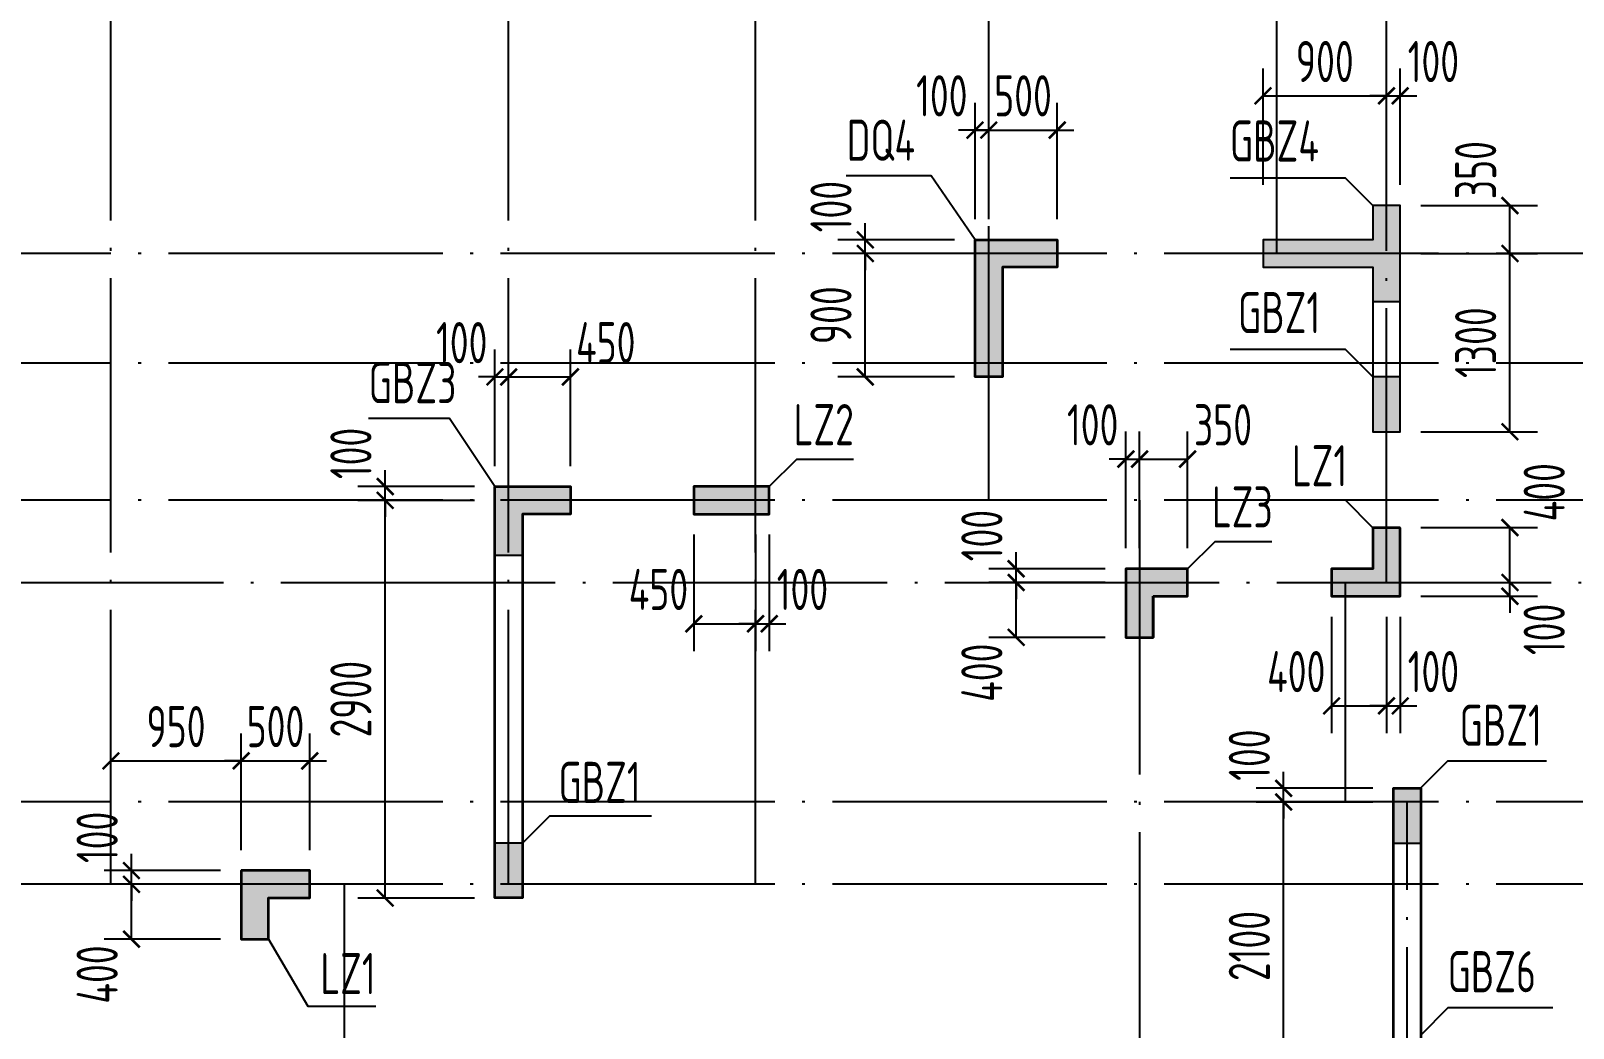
# Model space of a CAD drawing. Extents: x -668857 to 154266, y -275694 to 291306.
# Drawn here: x -313389 to -302145, y -69458 to -62185 of the extents above; entities that cross this region are included whole.
import ezdxf
from ezdxf.enums import TextEntityAlignment as Align

# ---------------------------------------------------------------- set-up
doc = ezdxf.new("R2010")
doc.units = 0
doc.header["$LTSCALE"] = 1000
doc.linetypes.add('DOTE', pattern=[2.42, 2, -0.2, 0.02, -0.2])
doc.layers.get('0').update_dxf_attribs({"linetype": 'CONTINUOUS'})
doc.layers.get('DEFPOINTS').update_dxf_attribs({"linetype": 'CONTINUOUS'})
for name, color, linetype in [('A-DOTE', 10, 'DOTE'), ('S-Q墙实线', 6, 'CONTINUOUS'), ('S-Q墙标注', 3, 'CONTINUOUS'), ('S-X详图填充', 252, 'CONTINUOUS'), ('S-X详图实线', 4, 'CONTINUOUS'), ('S-Z柱实线', 6, 'CONTINUOUS'), ('S-Z柱编号', 6, 'CONTINUOUS')]:
    doc.layers.add(name, color=color, linetype=linetype)
doc.styles.add('TSSD_REIN', font='tssdeng.shx', dxfattribs={"width": 0.7, "height": 300, "bigfont": 'tssdchn.shx'})
doc.styles.add('结构文字', font='zstxt.shx', dxfattribs={"width": 0.7, "bigfont": 'zshz.shx'})
doc.dimstyles.new('STRUCK', dxfattribs={"dimtxt": 400, "dimasz": 121, "dimexe": 200, "dimexo": 150, "dimgap": 115, "dimtad": 1, "dimdec": 0, "dimdsep": 46, "dimtxsty": '结构文字', "dimblk": 'ARCHTICK', "dimcen": 400, "dimclrd": 3, "dimclre": 3, "dimclrt": 7, "dimadec": 0, "dimazin": 0, "dimtfac": 1, "dimtdec": 0, "dimtix": 1, "dimtmove": 2, "dimatfit": 3, "dimldrblk": '_DIMX', "dimfxl": 0, "dimtolj": 1, "dimtzin": 0, "dimarcsym": 0})

# ---------------------------------------------------------------- blocks, each defined once
blk = doc.blocks.new('20210726.16395156')
at = {"layer": 'A-DOTE'}
for p, q in [((31400, 10900), (31400, 18249.9)), ((34300, 10900), (34300, 18249.9)), ((36100, 10900), (36100, 18249.9)), ((37800, 13700), (37800, 18249.9)), ((39900, 15500), (39900, 18249.9)), ((40700, 13100.3), (40700, 18249.9)), ((55600, 15500), (3600, 15500)), ((55600, 14700), (3600, 14700)), ((55600, 13700), (3600, 13700)), ((38900.2, 13700), (38900, 3600)), ((3600, 13100.3), (55600, 13100.3)), ((40400, 11500), (40400, 13100)), ((55600, 11500), (3600, 11500)), ((40850, 3600.2), (40850, 11500)), ((55600, 10900), (3600, 10900)), ((33100, 10900), (33100, 3600))]:
    blk.add_line(p, q, dxfattribs=at)
blk = doc.blocks.new('_ArchTick')
at = {"color": 0, "linetype": 'ByBlock', "const_width": 0.15}
blk.add_lwpolyline([(-0.5, -0.5), (0.5, 0.5)], dxfattribs=at)
blk = doc.blocks.new('*D1882')
at = {"layer": 'DEFPOINTS', "color": 0}
for p in [(-310806, -65609), (-310006, -65609), (-310006, -68509)]:
    blk.add_point(p, dxfattribs=at)
at = {"layer": 'S-Q墙标注', "color": 3, "lineweight": -2}
for p, q in [((-310156, -65609), (-311006, -65609)), ((-310806, -68509), (-310806, -65609)), ((-310156, -68509), (-311006, -68509))]:
    blk.add_line(p, q, dxfattribs=at)
at = {"layer": 'S-Q墙标注', "color": 3, "lineweight": -2, "xscale": 121, "yscale": 121, "zscale": 121}
for p, rotation in [((-310806, -65609), 90), ((-310806, -68509), 270)]:
    blk.add_blockref('_ArchTick', p, dxfattribs=dict(at, rotation=rotation))
at = {"layer": 'S-Q墙标注', "color": 7, "insert": (-311056, -67059), "char_height": 300, "attachment_point": 5, "rotation": 90, "style": 'TSSD_REIN'}
blk.add_mtext('\\A1;2900', dxfattribs=at)
blk = doc.blocks.new('_DIMX')
blk.add_line((-150, 0), (150, 0))
at = {"const_width": 50}
blk.add_lwpolyline([(-70, -70), (70, 70)], dxfattribs=at)
blk = doc.blocks.new('*D1883')
at = {"layer": 'DEFPOINTS', "color": 0}
for p in [(-310806, -65509), (-310006, -65509), (-310006, -65609)]:
    blk.add_point(p, dxfattribs=at)
at = {"layer": 'S-Q墙标注', "color": 3, "lineweight": -2}
for p, q in [((-310806, -65509), (-310806, -65388)), ((-310156, -65509), (-311006, -65509)), ((-310806, -65609), (-310806, -65509)), ((-310156, -65609), (-311006, -65609)), ((-310806, -65609), (-310806, -65730))]:
    blk.add_line(p, q, dxfattribs=at)
at = {"layer": 'S-Q墙标注', "color": 3, "lineweight": -2, "xscale": 121, "yscale": 121, "zscale": 121}
for p, rotation in [((-310806, -65509), 270), ((-310806, -65609), 90)]:
    blk.add_blockref('_ArchTick', p, dxfattribs=dict(at, rotation=rotation))
at = {"layer": 'S-Q墙标注', "color": 7, "insert": (-311056, -65267), "char_height": 300, "attachment_point": 5, "rotation": 90, "style": 'TSSD_REIN'}
blk.add_mtext('\\A1;100', dxfattribs=at)
blk = doc.blocks.new('*D1884')
at = {"layer": 'DEFPOINTS', "color": 0}
for p in [(-309906, -64709), (-310006, -65509), (-309906, -65509)]:
    blk.add_point(p, dxfattribs=at)
at = {"layer": 'S-Q墙标注', "color": 3, "lineweight": -2}
for p, q in [((-310006, -65359), (-310006, -64509)), ((-309906, -65359), (-309906, -64509)), ((-310006, -64709), (-310127, -64709)), ((-310006, -64709), (-309906, -64709)), ((-309906, -64709), (-309785, -64709))]:
    blk.add_line(p, q, dxfattribs=at)
at = {"layer": 'S-Q墙标注', "color": 3, "lineweight": -2, "xscale": 121, "yscale": 121, "zscale": 121}
blk.add_blockref('_ArchTick', (-310006, -64709), dxfattribs=at)
at = {"layer": 'S-Q墙标注', "color": 3, "lineweight": -2, "xscale": 121, "yscale": 121, "zscale": 121, "rotation": 180}
blk.add_blockref('_ArchTick', (-309906, -64709), dxfattribs=at)
at = {"layer": 'S-Q墙标注', "color": 7, "insert": (-310248, -64459), "char_height": 300, "attachment_point": 5, "style": 'TSSD_REIN'}
blk.add_mtext('\\A1;100', dxfattribs=at)
blk = doc.blocks.new('*D1885')
at = {"layer": 'DEFPOINTS', "color": 0}
for p in [(-309456, -64709), (-309906, -65509), (-309456, -65509)]:
    blk.add_point(p, dxfattribs=at)
at = {"layer": 'S-Q墙标注', "color": 3, "lineweight": -2}
for p, q in [((-309906, -65359), (-309906, -64509)), ((-309456, -65359), (-309456, -64509)), ((-309906, -64709), (-309456, -64709))]:
    blk.add_line(p, q, dxfattribs=at)
at = {"layer": 'S-Q墙标注', "color": 3, "lineweight": -2, "xscale": 121, "yscale": 121, "zscale": 121, "rotation": 180}
blk.add_blockref('_ArchTick', (-309906, -64709), dxfattribs=at)
at = {"layer": 'S-Q墙标注', "color": 3, "lineweight": -2, "xscale": 121, "yscale": 121, "zscale": 121}
blk.add_blockref('_ArchTick', (-309456, -64709), dxfattribs=at)
at = {"layer": 'S-Q墙标注', "color": 7, "insert": (-309198, -64459), "char_height": 300, "attachment_point": 5, "style": 'TSSD_REIN'}
blk.add_mtext('\\A1;450', dxfattribs=at)
blk = doc.blocks.new('*D1886')
at = {"layer": 'DEFPOINTS', "color": 0}
for p in [(-308556, -65709), (-308106, -65709), (-308106, -66509)]:
    blk.add_point(p, dxfattribs=at)
at = {"layer": 'S-Q墙标注', "color": 3, "lineweight": -2}
for p, q in [((-308556, -65859), (-308556, -66709)), ((-308106, -65859), (-308106, -66709)), ((-308556, -66509), (-308106, -66509))]:
    blk.add_line(p, q, dxfattribs=at)
at = {"layer": 'S-Q墙标注', "color": 3, "lineweight": -2, "xscale": 121, "yscale": 121, "zscale": 121, "rotation": 180}
blk.add_blockref('_ArchTick', (-308556, -66509), dxfattribs=at)
at = {"layer": 'S-Q墙标注', "color": 3, "lineweight": -2, "xscale": 121, "yscale": 121, "zscale": 121}
blk.add_blockref('_ArchTick', (-308106, -66509), dxfattribs=at)
at = {"layer": 'S-Q墙标注', "color": 7, "insert": (-308814, -66259), "char_height": 300, "attachment_point": 5, "style": 'TSSD_REIN'}
blk.add_mtext('\\A1;450', dxfattribs=at)
blk = doc.blocks.new('*D1887')
at = {"layer": 'DEFPOINTS', "color": 0}
for p in [(-308106, -65709), (-308006, -65709), (-308006, -66509)]:
    blk.add_point(p, dxfattribs=at)
at = {"layer": 'S-Q墙标注', "color": 3, "lineweight": -2}
for p, q in [((-308106, -65859), (-308106, -66709)), ((-308006, -65859), (-308006, -66709)), ((-308106, -66509), (-308227, -66509)), ((-308106, -66509), (-308006, -66509)), ((-308006, -66509), (-307885, -66509))]:
    blk.add_line(p, q, dxfattribs=at)
at = {"layer": 'S-Q墙标注', "color": 3, "lineweight": -2, "xscale": 121, "yscale": 121, "zscale": 121}
blk.add_blockref('_ArchTick', (-308106, -66509), dxfattribs=at)
at = {"layer": 'S-Q墙标注', "color": 3, "lineweight": -2, "xscale": 121, "yscale": 121, "zscale": 121, "rotation": 180}
blk.add_blockref('_ArchTick', (-308006, -66509), dxfattribs=at)
at = {"layer": 'S-Q墙标注', "color": 7, "insert": (-307764, -66259), "char_height": 300, "attachment_point": 5, "style": 'TSSD_REIN'}
blk.add_mtext('\\A1;100', dxfattribs=at)
blk = doc.blocks.new('*D1888')
at = {"layer": 'DEFPOINTS', "color": 0}
for p in [(-303406, -66208), (-302606, -66208), (-303406, -66308)]:
    blk.add_point(p, dxfattribs=at)
at = {"layer": 'S-Q墙标注', "color": 3, "lineweight": -2}
for p, q in [((-302606, -66208), (-302606, -66087)), ((-303256, -66208), (-302406, -66208)), ((-302606, -66308), (-302606, -66208)), ((-303256, -66308), (-302406, -66308)), ((-302606, -66308), (-302606, -66429))]:
    blk.add_line(p, q, dxfattribs=at)
at = {"layer": 'S-Q墙标注', "color": 3, "lineweight": -2, "xscale": 121, "yscale": 121, "zscale": 121}
for p, rotation in [((-302606, -66208), 270), ((-302606, -66308), 90)]:
    blk.add_blockref('_ArchTick', p, dxfattribs=dict(at, rotation=rotation))
at = {"layer": 'S-Q墙标注', "color": 7, "insert": (-302356, -66550), "char_height": 300, "attachment_point": 5, "rotation": 90, "style": 'TSSD_REIN'}
blk.add_mtext('\\A1;100', dxfattribs=at)
blk = doc.blocks.new('*D1889')
at = {"layer": 'DEFPOINTS', "color": 0}
for p in [(-303406, -65808), (-302606, -65808), (-303406, -66208)]:
    blk.add_point(p, dxfattribs=at)
at = {"layer": 'S-Q墙标注', "color": 3, "lineweight": -2}
for p, q in [((-303256, -65808), (-302406, -65808)), ((-302606, -66208), (-302606, -65808)), ((-303256, -66208), (-302406, -66208))]:
    blk.add_line(p, q, dxfattribs=at)
at = {"layer": 'S-Q墙标注', "color": 3, "lineweight": -2, "xscale": 121, "yscale": 121, "zscale": 121}
for p, rotation in [((-302606, -65808), 90), ((-302606, -66208), 270)]:
    blk.add_blockref('_ArchTick', p, dxfattribs=dict(at, rotation=rotation))
at = {"layer": 'S-Q墙标注', "color": 7, "insert": (-302356, -65550), "char_height": 300, "attachment_point": 5, "rotation": 90, "style": 'TSSD_REIN'}
blk.add_mtext('\\A1;400', dxfattribs=at)
blk = doc.blocks.new('*D1890')
at = {"layer": 'DEFPOINTS', "color": 0}
for p in [(-303906, -66308), (-303506, -66308), (-303506, -67108)]:
    blk.add_point(p, dxfattribs=at)
at = {"layer": 'S-Q墙标注', "color": 3, "lineweight": -2}
for p, q in [((-303906, -66458), (-303906, -67308)), ((-303506, -66458), (-303506, -67308)), ((-303906, -67108), (-303506, -67108))]:
    blk.add_line(p, q, dxfattribs=at)
at = {"layer": 'S-Q墙标注', "color": 3, "lineweight": -2, "xscale": 121, "yscale": 121, "zscale": 121, "rotation": 180}
blk.add_blockref('_ArchTick', (-303906, -67108), dxfattribs=at)
at = {"layer": 'S-Q墙标注', "color": 3, "lineweight": -2, "xscale": 121, "yscale": 121, "zscale": 121}
blk.add_blockref('_ArchTick', (-303506, -67108), dxfattribs=at)
at = {"layer": 'S-Q墙标注', "color": 7, "insert": (-304164, -66858), "char_height": 300, "attachment_point": 5, "style": 'TSSD_REIN'}
blk.add_mtext('\\A1;400', dxfattribs=at)
blk = doc.blocks.new('*D1891')
at = {"layer": 'DEFPOINTS', "color": 0}
for p in [(-303506, -66308), (-303406, -66308), (-303406, -67108)]:
    blk.add_point(p, dxfattribs=at)
at = {"layer": 'S-Q墙标注', "color": 3, "lineweight": -2}
for p, q in [((-303506, -66458), (-303506, -67308)), ((-303406, -66458), (-303406, -67308)), ((-303506, -67108), (-303627, -67108)), ((-303506, -67108), (-303406, -67108)), ((-303406, -67108), (-303285, -67108))]:
    blk.add_line(p, q, dxfattribs=at)
at = {"layer": 'S-Q墙标注', "color": 3, "lineweight": -2, "xscale": 121, "yscale": 121, "zscale": 121}
blk.add_blockref('_ArchTick', (-303506, -67108), dxfattribs=at)
at = {"layer": 'S-Q墙标注', "color": 3, "lineweight": -2, "xscale": 121, "yscale": 121, "zscale": 121, "rotation": 180}
blk.add_blockref('_ArchTick', (-303406, -67108), dxfattribs=at)
at = {"layer": 'S-Q墙标注', "color": 7, "insert": (-303164, -66858), "char_height": 300, "attachment_point": 5, "style": 'TSSD_REIN'}
blk.add_mtext('\\A1;100', dxfattribs=at)
blk = doc.blocks.new('*D1892')
at = {"layer": 'DEFPOINTS', "color": 0}
for p in [(-307306, -63809), (-306506, -63809), (-306506, -64709)]:
    blk.add_point(p, dxfattribs=at)
at = {"layer": 'S-Q墙标注', "color": 3, "lineweight": -2}
for p, q in [((-306656, -63809), (-307506, -63809)), ((-307306, -64709), (-307306, -63809)), ((-306656, -64709), (-307506, -64709))]:
    blk.add_line(p, q, dxfattribs=at)
at = {"layer": 'S-Q墙标注', "color": 3, "lineweight": -2, "xscale": 121, "yscale": 121, "zscale": 121}
for p, rotation in [((-307306, -63809), 90), ((-307306, -64709), 270)]:
    blk.add_blockref('_ArchTick', p, dxfattribs=dict(at, rotation=rotation))
at = {"layer": 'S-Q墙标注', "color": 7, "insert": (-307556, -64259), "char_height": 300, "attachment_point": 5, "rotation": 90, "style": 'TSSD_REIN'}
blk.add_mtext('\\A1;900', dxfattribs=at)
blk = doc.blocks.new('*D1893')
at = {"layer": 'DEFPOINTS', "color": 0}
for p in [(-307306, -63709), (-306506, -63709), (-306506, -63809)]:
    blk.add_point(p, dxfattribs=at)
at = {"layer": 'S-Q墙标注', "color": 3, "lineweight": -2}
for p, q in [((-307306, -63709), (-307306, -63588)), ((-306656, -63709), (-307506, -63709)), ((-307306, -63809), (-307306, -63709)), ((-306656, -63809), (-307506, -63809)), ((-307306, -63809), (-307306, -63930))]:
    blk.add_line(p, q, dxfattribs=at)
at = {"layer": 'S-Q墙标注', "color": 3, "lineweight": -2, "xscale": 121, "yscale": 121, "zscale": 121}
for p, rotation in [((-307306, -63709), 270), ((-307306, -63809), 90)]:
    blk.add_blockref('_ArchTick', p, dxfattribs=dict(at, rotation=rotation))
at = {"layer": 'S-Q墙标注', "color": 7, "insert": (-307556, -63467), "char_height": 300, "attachment_point": 5, "rotation": 90, "style": 'TSSD_REIN'}
blk.add_mtext('\\A1;100', dxfattribs=at)
blk = doc.blocks.new('*D1894')
at = {"layer": 'DEFPOINTS', "color": 0}
for p in [(-306406, -62909), (-306506, -63709), (-306406, -63709)]:
    blk.add_point(p, dxfattribs=at)
at = {"layer": 'S-Q墙标注', "color": 3, "lineweight": -2}
for p, q in [((-306506, -63559), (-306506, -62709)), ((-306406, -63559), (-306406, -62709)), ((-306506, -62909), (-306627, -62909)), ((-306506, -62909), (-306406, -62909)), ((-306406, -62909), (-306285, -62909))]:
    blk.add_line(p, q, dxfattribs=at)
at = {"layer": 'S-Q墙标注', "color": 3, "lineweight": -2, "xscale": 121, "yscale": 121, "zscale": 121}
blk.add_blockref('_ArchTick', (-306506, -62909), dxfattribs=at)
at = {"layer": 'S-Q墙标注', "color": 3, "lineweight": -2, "xscale": 121, "yscale": 121, "zscale": 121, "rotation": 180}
blk.add_blockref('_ArchTick', (-306406, -62909), dxfattribs=at)
at = {"layer": 'S-Q墙标注', "color": 7, "insert": (-306748, -62659), "char_height": 300, "attachment_point": 5, "style": 'TSSD_REIN'}
blk.add_mtext('\\A1;100', dxfattribs=at)
blk = doc.blocks.new('*D1895')
at = {"layer": 'DEFPOINTS', "color": 0}
for p in [(-305906, -62909), (-306406, -63709), (-305906, -63709)]:
    blk.add_point(p, dxfattribs=at)
at = {"layer": 'S-Q墙标注', "color": 3, "lineweight": -2}
for p, q in [((-306406, -63559), (-306406, -62709)), ((-305906, -63559), (-305906, -62709)), ((-306406, -62909), (-306527, -62909)), ((-306406, -62909), (-305906, -62909)), ((-305906, -62909), (-305785, -62909))]:
    blk.add_line(p, q, dxfattribs=at)
at = {"layer": 'S-Q墙标注', "color": 3, "lineweight": -2, "xscale": 121, "yscale": 121, "zscale": 121}
blk.add_blockref('_ArchTick', (-306406, -62909), dxfattribs=at)
at = {"layer": 'S-Q墙标注', "color": 3, "lineweight": -2, "xscale": 121, "yscale": 121, "zscale": 121, "rotation": 180}
blk.add_blockref('_ArchTick', (-305906, -62909), dxfattribs=at)
at = {"layer": 'S-Q墙标注', "color": 7, "insert": (-306156, -62659), "char_height": 300, "attachment_point": 5, "style": 'TSSD_REIN'}
blk.add_mtext('\\A1;500', dxfattribs=at)
blk = doc.blocks.new('*D1897')
at = {"layer": 'DEFPOINTS', "color": 0}
for p in [(-304256, -67809), (-303456, -67809), (-303456, -69909)]:
    blk.add_point(p, dxfattribs=at)
at = {"layer": 'S-Q墙标注', "color": 3, "lineweight": -2}
for p, q in [((-303606, -67809), (-304456, -67809)), ((-304256, -69909), (-304256, -67809)), ((-303606, -69909), (-304456, -69909))]:
    blk.add_line(p, q, dxfattribs=at)
at = {"layer": 'S-Q墙标注', "color": 3, "lineweight": -2, "xscale": 121, "yscale": 121, "zscale": 121}
for p, rotation in [((-304256, -67809), 90), ((-304256, -69909), 270)]:
    blk.add_blockref('_ArchTick', p, dxfattribs=dict(at, rotation=rotation))
at = {"layer": 'S-Q墙标注', "color": 7, "insert": (-304506, -68859), "char_height": 300, "attachment_point": 5, "rotation": 90, "style": 'TSSD_REIN'}
blk.add_mtext('\\A1;2100', dxfattribs=at)
blk = doc.blocks.new('*D1898')
at = {"layer": 'DEFPOINTS', "color": 0}
for p in [(-304256, -67709), (-303456, -67709), (-303456, -67809)]:
    blk.add_point(p, dxfattribs=at)
at = {"layer": 'S-Q墙标注', "color": 3, "lineweight": -2}
for p, q in [((-304256, -67709), (-304256, -67588)), ((-303606, -67709), (-304456, -67709)), ((-304256, -67809), (-304256, -67709)), ((-303606, -67809), (-304456, -67809)), ((-304256, -67809), (-304256, -67930))]:
    blk.add_line(p, q, dxfattribs=at)
at = {"layer": 'S-Q墙标注', "color": 3, "lineweight": -2, "xscale": 121, "yscale": 121, "zscale": 121}
for p, rotation in [((-304256, -67709), 270), ((-304256, -67809), 90)]:
    blk.add_blockref('_ArchTick', p, dxfattribs=dict(at, rotation=rotation))
at = {"layer": 'S-Q墙标注', "color": 7, "insert": (-304506, -67467), "char_height": 300, "attachment_point": 5, "rotation": 90, "style": 'TSSD_REIN'}
blk.add_mtext('\\A1;100', dxfattribs=at)
blk = doc.blocks.new('*D1899')
at = {"layer": 'DEFPOINTS', "color": 0}
for p in [(-304956, -65308), (-305306, -66108), (-304956, -66108)]:
    blk.add_point(p, dxfattribs=at)
at = {"layer": 'S-Q墙标注', "color": 3, "lineweight": -2}
for p, q in [((-305306, -65958), (-305306, -65108)), ((-304956, -65958), (-304956, -65108)), ((-305306, -65308), (-304956, -65308))]:
    blk.add_line(p, q, dxfattribs=at)
at = {"layer": 'S-Q墙标注', "color": 3, "lineweight": -2, "xscale": 121, "yscale": 121, "zscale": 121, "rotation": 180}
blk.add_blockref('_ArchTick', (-305306, -65308), dxfattribs=at)
at = {"layer": 'S-Q墙标注', "color": 3, "lineweight": -2, "xscale": 121, "yscale": 121, "zscale": 121}
blk.add_blockref('_ArchTick', (-304956, -65308), dxfattribs=at)
at = {"layer": 'S-Q墙标注', "color": 7, "insert": (-304698, -65058), "char_height": 300, "attachment_point": 5, "style": 'TSSD_REIN'}
blk.add_mtext('\\A1;350', dxfattribs=at)
blk = doc.blocks.new('*D1900')
at = {"layer": 'DEFPOINTS', "color": 0}
for p in [(-305306, -65308), (-305406, -66108), (-305306, -66108)]:
    blk.add_point(p, dxfattribs=at)
at = {"layer": 'S-Q墙标注', "color": 3, "lineweight": -2}
for p, q in [((-305406, -65958), (-305406, -65108)), ((-305306, -65958), (-305306, -65108)), ((-305406, -65308), (-305527, -65308)), ((-305406, -65308), (-305306, -65308)), ((-305306, -65308), (-305185, -65308))]:
    blk.add_line(p, q, dxfattribs=at)
at = {"layer": 'S-Q墙标注', "color": 3, "lineweight": -2, "xscale": 121, "yscale": 121, "zscale": 121}
blk.add_blockref('_ArchTick', (-305406, -65308), dxfattribs=at)
at = {"layer": 'S-Q墙标注', "color": 3, "lineweight": -2, "xscale": 121, "yscale": 121, "zscale": 121, "rotation": 180}
blk.add_blockref('_ArchTick', (-305306, -65308), dxfattribs=at)
at = {"layer": 'S-Q墙标注', "color": 7, "insert": (-305648, -65058), "char_height": 300, "attachment_point": 5, "style": 'TSSD_REIN'}
blk.add_mtext('\\A1;100', dxfattribs=at)
blk = doc.blocks.new('*D1903')
at = {"layer": 'DEFPOINTS', "color": 0}
for p in [(-306206, -66108), (-305406, -66108), (-305406, -66208)]:
    blk.add_point(p, dxfattribs=at)
at = {"layer": 'S-Q墙标注', "color": 3, "lineweight": -2}
for p, q in [((-306206, -66108), (-306206, -65987)), ((-305556, -66108), (-306406, -66108)), ((-306206, -66208), (-306206, -66108)), ((-305556, -66208), (-306406, -66208)), ((-306206, -66208), (-306206, -66329))]:
    blk.add_line(p, q, dxfattribs=at)
at = {"layer": 'S-Q墙标注', "color": 3, "lineweight": -2, "xscale": 121, "yscale": 121, "zscale": 121}
for p, rotation in [((-306206, -66108), 270), ((-306206, -66208), 90)]:
    blk.add_blockref('_ArchTick', p, dxfattribs=dict(at, rotation=rotation))
at = {"layer": 'S-Q墙标注', "color": 7, "insert": (-306456, -65866), "char_height": 300, "attachment_point": 5, "rotation": 90, "style": 'TSSD_REIN'}
blk.add_mtext('\\A1;100', dxfattribs=at)
blk = doc.blocks.new('*D1904')
at = {"layer": 'DEFPOINTS', "color": 0}
for p in [(-306206, -66208), (-305406, -66208), (-305406, -66608)]:
    blk.add_point(p, dxfattribs=at)
at = {"layer": 'S-Q墙标注', "color": 3, "lineweight": -2}
for p, q in [((-305556, -66208), (-306406, -66208)), ((-306206, -66608), (-306206, -66208)), ((-305556, -66608), (-306406, -66608))]:
    blk.add_line(p, q, dxfattribs=at)
at = {"layer": 'S-Q墙标注', "color": 3, "lineweight": -2, "xscale": 121, "yscale": 121, "zscale": 121}
for p, rotation in [((-306206, -66208), 90), ((-306206, -66608), 270)]:
    blk.add_blockref('_ArchTick', p, dxfattribs=dict(at, rotation=rotation))
at = {"layer": 'S-Q墙标注', "color": 7, "insert": (-306456, -66866), "char_height": 300, "attachment_point": 5, "rotation": 90, "style": 'TSSD_REIN'}
blk.add_mtext('\\A1;400', dxfattribs=at)
blk = doc.blocks.new('*D1913')
at = {"layer": 'DEFPOINTS', "color": 0}
for p in [(-311356, -67509), (-311856, -68309), (-311356, -68309)]:
    blk.add_point(p, dxfattribs=at)
at = {"layer": 'S-Q墙标注', "color": 3, "lineweight": -2}
for p, q in [((-311856, -68159), (-311856, -67309)), ((-311356, -68159), (-311356, -67309)), ((-311856, -67509), (-311977, -67509)), ((-311856, -67509), (-311356, -67509)), ((-311356, -67509), (-311235, -67509))]:
    blk.add_line(p, q, dxfattribs=at)
at = {"layer": 'S-Q墙标注', "color": 3, "lineweight": -2, "xscale": 121, "yscale": 121, "zscale": 121}
blk.add_blockref('_ArchTick', (-311856, -67509), dxfattribs=at)
at = {"layer": 'S-Q墙标注', "color": 3, "lineweight": -2, "xscale": 121, "yscale": 121, "zscale": 121, "rotation": 180}
blk.add_blockref('_ArchTick', (-311356, -67509), dxfattribs=at)
at = {"layer": 'S-Q墙标注', "color": 7, "insert": (-311606, -67259), "char_height": 300, "attachment_point": 5, "style": 'TSSD_REIN'}
blk.add_mtext('\\A1;500', dxfattribs=at)
blk = doc.blocks.new('*D1914')
at = {"layer": 'DEFPOINTS', "color": 0}
for p in [(-312656, -68309), (-311856, -68309), (-311856, -68409)]:
    blk.add_point(p, dxfattribs=at)
at = {"layer": 'S-Q墙标注', "color": 3, "lineweight": -2}
for p, q in [((-312656, -68309), (-312656, -68188)), ((-312006, -68309), (-312856, -68309)), ((-312656, -68409), (-312656, -68309)), ((-312006, -68409), (-312856, -68409)), ((-312656, -68409), (-312656, -68530))]:
    blk.add_line(p, q, dxfattribs=at)
at = {"layer": 'S-Q墙标注', "color": 3, "lineweight": -2, "xscale": 121, "yscale": 121, "zscale": 121}
for p, rotation in [((-312656, -68309), 270), ((-312656, -68409), 90)]:
    blk.add_blockref('_ArchTick', p, dxfattribs=dict(at, rotation=rotation))
at = {"layer": 'S-Q墙标注', "color": 7, "insert": (-312906, -68067), "char_height": 300, "attachment_point": 5, "rotation": 90, "style": 'TSSD_REIN'}
blk.add_mtext('\\A1;100', dxfattribs=at)
blk = doc.blocks.new('*D1915')
at = {"layer": 'DEFPOINTS', "color": 0}
for p in [(-312656, -68409), (-311856, -68409), (-311856, -68809)]:
    blk.add_point(p, dxfattribs=at)
at = {"layer": 'S-Q墙标注', "color": 3, "lineweight": -2}
for p, q in [((-312006, -68409), (-312856, -68409)), ((-312656, -68809), (-312656, -68409)), ((-312006, -68809), (-312856, -68809))]:
    blk.add_line(p, q, dxfattribs=at)
at = {"layer": 'S-Q墙标注', "color": 3, "lineweight": -2, "xscale": 121, "yscale": 121, "zscale": 121}
for p, rotation in [((-312656, -68409), 90), ((-312656, -68809), 270)]:
    blk.add_blockref('_ArchTick', p, dxfattribs=dict(at, rotation=rotation))
at = {"layer": 'S-Q墙标注', "color": 7, "insert": (-312906, -69067), "char_height": 300, "attachment_point": 5, "rotation": 90, "style": 'TSSD_REIN'}
blk.add_mtext('\\A1;400', dxfattribs=at)
blk = doc.blocks.new('*D1916')
at = {"layer": 'DEFPOINTS', "color": 0}
for p in [(-311856, -67509), (-312806, -68309), (-311856, -68309)]:
    blk.add_point(p, dxfattribs=at)
at = {"layer": 'S-Q墙标注', "color": 3, "lineweight": -2}
for p, q in [((-312806, -68159), (-312806, -67309)), ((-311856, -68159), (-311856, -67309)), ((-312806, -67509), (-311856, -67509))]:
    blk.add_line(p, q, dxfattribs=at)
at = {"layer": 'S-Q墙标注', "color": 3, "lineweight": -2, "xscale": 121, "yscale": 121, "zscale": 121, "rotation": 180}
blk.add_blockref('_ArchTick', (-312806, -67509), dxfattribs=at)
at = {"layer": 'S-Q墙标注', "color": 3, "lineweight": -2, "xscale": 121, "yscale": 121, "zscale": 121}
blk.add_blockref('_ArchTick', (-311856, -67509), dxfattribs=at)
at = {"layer": 'S-Q墙标注', "color": 7, "insert": (-312331, -67259), "char_height": 300, "attachment_point": 5, "style": 'TSSD_REIN'}
blk.add_mtext('\\A1;950', dxfattribs=at)
blk = doc.blocks.new('*D2075')
at = {"layer": 'DEFPOINTS', "color": 0}
for p in [(-303406, -63809), (-302606, -63809), (-303406, -65109)]:
    blk.add_point(p, dxfattribs=at)
at = {"layer": 'S-Q墙标注', "color": 3, "lineweight": -2}
for p, q in [((-303256, -63809), (-302406, -63809)), ((-302606, -65109), (-302606, -63809)), ((-303256, -65109), (-302406, -65109))]:
    blk.add_line(p, q, dxfattribs=at)
at = {"layer": 'S-Q墙标注', "color": 3, "lineweight": -2, "xscale": 121, "yscale": 121, "zscale": 121}
for p, rotation in [((-302606, -63809), 90), ((-302606, -65109), 270)]:
    blk.add_blockref('_ArchTick', p, dxfattribs=dict(at, rotation=rotation))
at = {"layer": 'S-Q墙标注', "color": 7, "insert": (-302856, -64459), "char_height": 300, "attachment_point": 5, "rotation": 90, "style": 'TSSD_REIN'}
blk.add_mtext('\\A1;1300', dxfattribs=at)
blk = doc.blocks.new('*D2076')
at = {"layer": 'DEFPOINTS', "color": 0}
for p in [(-303406, -63459), (-302606, -63459), (-303406, -63809)]:
    blk.add_point(p, dxfattribs=at)
at = {"layer": 'S-Q墙标注', "color": 3, "lineweight": -2}
for p, q in [((-303256, -63459), (-302406, -63459)), ((-302606, -63809), (-302606, -63459)), ((-303256, -63809), (-302406, -63809))]:
    blk.add_line(p, q, dxfattribs=at)
at = {"layer": 'S-Q墙标注', "color": 3, "lineweight": -2, "xscale": 121, "yscale": 121, "zscale": 121}
for p, rotation in [((-302606, -63459), 90), ((-302606, -63809), 270)]:
    blk.add_blockref('_ArchTick', p, dxfattribs=dict(at, rotation=rotation))
at = {"layer": 'S-Q墙标注', "color": 7, "insert": (-302856, -63201), "char_height": 300, "attachment_point": 5, "rotation": 90, "style": 'TSSD_REIN'}
blk.add_mtext('\\A1;350', dxfattribs=at)
blk = doc.blocks.new('*D2077')
at = {"layer": 'DEFPOINTS', "color": 0}
for p in [(-303506, -62659), (-304406, -63459), (-303506, -63459)]:
    blk.add_point(p, dxfattribs=at)
at = {"layer": 'S-Q墙标注', "color": 3, "lineweight": -2}
for p, q in [((-304406, -63309), (-304406, -62459)), ((-303506, -63309), (-303506, -62459)), ((-304406, -62659), (-303506, -62659))]:
    blk.add_line(p, q, dxfattribs=at)
at = {"layer": 'S-Q墙标注', "color": 3, "lineweight": -2, "xscale": 121, "yscale": 121, "zscale": 121, "rotation": 180}
blk.add_blockref('_ArchTick', (-304406, -62659), dxfattribs=at)
at = {"layer": 'S-Q墙标注', "color": 3, "lineweight": -2, "xscale": 121, "yscale": 121, "zscale": 121}
blk.add_blockref('_ArchTick', (-303506, -62659), dxfattribs=at)
at = {"layer": 'S-Q墙标注', "color": 7, "insert": (-303956, -62409), "char_height": 300, "attachment_point": 5, "style": 'TSSD_REIN'}
blk.add_mtext('\\A1;900', dxfattribs=at)
blk = doc.blocks.new('*D2078')
at = {"layer": 'DEFPOINTS', "color": 0}
for p in [(-303406, -62659), (-303506, -63459), (-303406, -63459)]:
    blk.add_point(p, dxfattribs=at)
at = {"layer": 'S-Q墙标注', "color": 3, "lineweight": -2}
for p, q in [((-303506, -63309), (-303506, -62459)), ((-303406, -63309), (-303406, -62459)), ((-303506, -62659), (-303627, -62659)), ((-303506, -62659), (-303406, -62659)), ((-303406, -62659), (-303285, -62659))]:
    blk.add_line(p, q, dxfattribs=at)
at = {"layer": 'S-Q墙标注', "color": 3, "lineweight": -2, "xscale": 121, "yscale": 121, "zscale": 121}
blk.add_blockref('_ArchTick', (-303506, -62659), dxfattribs=at)
at = {"layer": 'S-Q墙标注', "color": 3, "lineweight": -2, "xscale": 121, "yscale": 121, "zscale": 121, "rotation": 180}
blk.add_blockref('_ArchTick', (-303406, -62659), dxfattribs=at)
at = {"layer": 'S-Q墙标注', "color": 7, "insert": (-303164, -62409), "char_height": 300, "attachment_point": 5, "style": 'TSSD_REIN'}
blk.add_mtext('\\A1;100', dxfattribs=at)

msp = doc.modelspace()

# ---------------------------------------------------------------- hatches: boundary and pattern name
at = {"layer": 'S-X详图填充'}
h = msp.add_hatch(color=256, dxfattribs=at)
h.dxf.hatch_style = 1
h.paths.add_polyline_path([(-303605.9, -64159.07), (-303405.9, -64159.07), (-303405.9, -63458.61), (-303605.9, -63458.61), (-303605.9, -63708.61), (-304406.02, -63708.61), (-304406.02, -63908.61), (-303605.9, -63908.61)])
h = msp.add_hatch(color=256, dxfattribs=at)
h.dxf.hatch_style = 1
h.paths.add_polyline_path([(-306305.9, -63908.61), (-305905.98, -63908.61), (-305905.98, -63708.61), (-306505.9, -63708.61), (-306505.9, -64708.61), (-306305.9, -64708.61)])
h = msp.add_hatch(color=256, dxfattribs=at)
h.dxf.hatch_style = 1
h.paths.add_polyline_path([(-303405.9, -64708.61), (-303605.9, -64708.61), (-303605.9, -65108.61), (-303405.9, -65108.61)])
h = msp.add_hatch(color=256, dxfattribs=at)
h.dxf.hatch_style = 1
h.paths.add_polyline_path([(-310005.9, -66008.61), (-309805.9, -66008.61), (-309805.9, -65708.61), (-309455.9, -65708.61), (-309455.9, -65508.61), (-310005.9, -65508.61)])
for points in [[(-308005.9, -65508.61), (-308555.9, -65508.61), (-308555.9, -65708.61), (-308005.9, -65708.61)], [(-303905.9, -66108.34), (-303605.9, -66108.34), (-303605.9, -65808.34), (-303405.9, -65808.34), (-303405.9, -66308.34), (-303905.9, -66308.34)], [(-311355.91, -68508.61), (-311655.91, -68508.61), (-311655.91, -68808.61), (-311855.91, -68808.61), (-311855.91, -68308.61), (-311355.91, -68308.61)]]:
    msp.add_hatch(color=256, dxfattribs=at).paths.add_polyline_path(points, flags=0)
msp.add_hatch(color=256, dxfattribs=at).paths.add_polyline_path([(-304955.74, -66308.21), (-305205.74, -66308.21), (-305205.74, -66608.21), (-305405.74, -66608.21), (-305405.74, -66108.21), (-304955.74, -66108.21)])
h = msp.add_hatch(color=256, dxfattribs=at)
h.dxf.hatch_style = 1
h.paths.add_polyline_path([(-303455.91, -68108.61), (-303255.91, -68108.61), (-303255.91, -67708.61), (-303455.91, -67708.61)])
h = msp.add_hatch(color=256, dxfattribs=at)
h.dxf.hatch_style = 1
h.paths.add_polyline_path([(-309805.9, -68108.61), (-310005.9, -68108.61), (-310005.9, -68508.61), (-309805.9, -68508.61)])

# ---------------------------------------------------------------- linework, layer by layer
at = {"layer": 'S-Q墙实线'}
msp.add_lwpolyline([(-303405.9, -63808.61), (-303405.9, -63458.61), (-303605.9, -63458.61), (-303605.9, -63708.61), (-304406.02, -63708.61), (-304406.02, -63908.61), (-303605.9, -63908.61), (-303605.9, -65108.61), (-303405.9, -65108.61), (-303405.9, -63808.61)], dxfattribs=at)
at = {"layer": 'S-Q墙实线', "lineweight": 35}
for points in [[(-306505.91, -63708.61), (-305905.99, -63708.61), (-305905.99, -63908.61), (-306305.91, -63908.61), (-306305.9, -64708.61), (-306505.9, -64708.61)], [(-310005.9, -65508.61), (-309455.9, -65508.61), (-309455.9, -65708.61), (-309805.9, -65708.61), (-309805.9, -68508.61), (-310005.9, -68508.61)], [(-303455.91, -70008.61), (-303455.91, -68858.61), (-303455.91, -68408.61), (-303455.91, -67708.61), (-303255.91, -67708.61), (-303255.91, -68408.61), (-303255.91, -68858.61), (-303255.91, -69808.61), (-303055.91, -69808.61), (-303055.91, -70008.61)]]:
    msp.add_lwpolyline(points, close=True, dxfattribs=at)
at = {"layer": 'S-X详图实线'}
for points in [[(-303605.9, -64159.07), (-303405.9, -64159.07), (-303405.9, -63458.61), (-303605.9, -63458.61), (-303605.9, -63708.61), (-304406.02, -63708.61), (-304406.02, -63908.61), (-303605.9, -63908.61), (-303605.9, -63908.61)], [(-306305.9, -63908.61), (-305905.98, -63908.61), (-305905.98, -63708.61), (-306505.9, -63708.61), (-306505.9, -64708.61), (-306305.9, -64708.61), (-306305.9, -63908.61)], [(-303405.9, -64708.61), (-303605.9, -64708.61), (-303605.9, -65108.61), (-303405.9, -65108.61), (-303405.9, -64708.61)], [(-310005.9, -66008.61), (-309805.9, -66008.61), (-309805.9, -65708.61), (-309455.9, -65708.61), (-309455.9, -65508.61), (-310005.9, -65508.61), (-310005.9, -66008.61)], [(-308005.9, -65508.61), (-308555.9, -65508.61), (-308555.9, -65708.61), (-308005.9, -65708.61), (-308005.9, -65508.61)], [(-303905.9, -66108.34), (-303605.9, -66108.34), (-303605.9, -65808.34), (-303405.9, -65808.34), (-303405.9, -66308.34), (-303905.9, -66308.34), (-303905.9, -66108.34)], [(-304955.74, -66308.21), (-305205.74, -66308.21), (-305205.74, -66608.21), (-305405.74, -66608.21), (-305405.74, -66108.21), (-304955.74, -66108.21), (-304955.74, -66308.21)], [(-303455.91, -68108.61), (-303255.91, -68108.61), (-303255.91, -67708.61), (-303455.91, -67708.61), (-303455.91, -68108.61)], [(-309805.9, -68108.61), (-310005.9, -68108.61), (-310005.9, -68508.61), (-309805.9, -68508.61), (-309805.9, -68108.61)], [(-311355.91, -68508.61), (-311655.91, -68508.61), (-311655.91, -68808.61), (-311855.91, -68808.61), (-311855.91, -68308.61), (-311355.91, -68308.61), (-311355.91, -68508.61)]]:
    msp.add_lwpolyline(points, close=True, dxfattribs=at)
at = {"layer": 'S-Z柱实线', "lineweight": 35}
for points in [[(-308005.9, -65508.61), (-308555.9, -65508.61), (-308555.9, -65708.61), (-308005.9, -65708.61)], [(-303405.9, -65808.34), (-303605.9, -65808.34), (-303605.9, -66108.34), (-303905.9, -66108.34), (-303905.9, -66308.34), (-303405.9, -66308.34)], [(-305205.9, -66308.34), (-304955.9, -66308.34), (-304955.9, -66108.34), (-305405.9, -66108.34), (-305405.9, -66608.34), (-305205.9, -66608.34)], [(-311855.91, -68308.61), (-311855.91, -68808.61), (-311655.91, -68808.61), (-311655.91, -68508.61), (-311355.91, -68508.61), (-311355.91, -68308.61)]]:
    msp.add_lwpolyline(points, close=True, dxfattribs=at)
at = {"layer": 'S-Z柱编号', "color": 7}
for points in [[(-306505.9, -63708.61), (-306825.6, -63243.55), (-307446.39, -63243.55)], [(-303605.44, -63458.61), (-303805.44, -63258.61), (-304645.44, -63258.61)], [(-303605.9, -64708.61), (-303805.9, -64508.61), (-304645.9, -64508.61)], [(-310005.89, -65508.61), (-310338.32, -65011.98), (-310928.16, -65011.98)], [(-308005.9, -65508.61), (-307805.9, -65308.61), (-307392.68, -65308.61)], [(-303605.9, -65808.34), (-303805.9, -65608.34), (-304219.12, -65608.34)], [(-304955.9, -66108.34), (-304755.9, -65908.34), (-304342.68, -65908.34)], [(-303258.42, -67708.61), (-303058.42, -67508.61), (-302339.22, -67508.61)], [(-309805.89, -68108.61), (-309605.89, -67908.61), (-308865.55, -67908.61)], [(-311655.75, -68808.74), (-311370.54, -69297.42), (-310874.82, -69297.42)], [(-303255.9, -69508.61), (-303055.9, -69308.61), (-302294.46, -69308.61)]]:
    msp.add_lwpolyline(points, dxfattribs=at)

# ---------------------------------------------------------------- block references
at = {"layer": 'A-DOTE'}
msp.add_blockref('20210726.16395156', (-344205.9, -79308.66), dxfattribs=at)

# ---------------------------------------------------------------- texts
at = {"layer": 'S-Z柱编号', "color": 7, "style": 'TSSD_REIN', "width": 0.7}
for s, p in [('DQ4', (-307440.82, -63222.72)), ('GBZ4', (-304647.95, -63228.44)), ('GBZ1', (-304588.62, -64479.67)), ('GBZ3', (-310926.54, -64990.43)), ('LZ2', (-307828.45, -65296.9)), ('LZ1', (-304195.27, -65596.63)), ('LZ3', (-304778.44, -65896.63)), ('GBZ1', (-302973.25, -67489.1)), ('GBZ1', (-309543.01, -67905.89)), ('LZ1', (-311278.62, -69299.92)), ('GBZ6', (-303060.78, -69286.17))]:
    msp.add_text(s, height=300, dxfattribs=at).set_placement(p, align=Align.BOTTOM_LEFT)

# ---------------------------------------------------------------- dimensions: what is measured, and where the dimension line sits
at = {"layer": 'S-Q墙标注'}
for base, p1, p2, picture, middle in [((-303505.91, -62658.61), (-304406.02, -63458.61), (-303505.91, -63458.61), '*D2077', (-303955.96, -62408.61)), ((-305905.98, -62908.61), (-306405.9, -63708.61), (-305905.98, -63708.61), '*D1895', (-306155.94, -62658.61)), ((-311855.91, -67508.74), (-312805.9, -68308.61), (-311855.91, -68308.61), '*D1916', (-312330.9, -67258.74)), ((-311355.91, -67508.74), (-311855.91, -68308.61), (-311355.91, -68308.74), '*D1913', (-311605.91, -67258.74))]:
    dim = msp.add_linear_dim(base=base, p1=p1, p2=p2, dimstyle='STRUCK', override={"dimtxt": 300, "dimgap": 100, "dimtxsty": 'TSSD_REIN'}, dxfattribs=at)
    dim.commit()
    dim.dimension.update_dxf_attribs({"geometry": picture, "text_midpoint": middle})
for base, p1, p2, picture, middle in [((-303405.9, -62658.61), (-303505.91, -63458.61), (-303405.9, -63458.61), '*D2078', (-303163.97, -62408.61)), ((-306405.9, -62908.61), (-306505.9, -63708.61), (-306405.9, -63708.61), '*D1894', (-306747.82, -62658.61)), ((-309905.9, -64708.61), (-310005.89, -65508.61), (-309905.9, -65508.61), '*D1884', (-310247.81, -64458.61)), ((-309455.89, -64708.61), (-309905.9, -65508.61), (-309455.89, -65508.61), '*D1885', (-309197.81, -64458.61)), ((-305305.69, -65308.34), (-305405.9, -66108.34), (-305305.69, -66108.34), '*D1900', (-305647.82, -65058.34)), ((-304955.9, -65308.34), (-305305.69, -66108.34), (-304955.9, -66108.34), '*D1899', (-304697.82, -65058.34)), ((-308105.9, -66508.61), (-308555.81, -65708.61), (-308105.9, -65708.61), '*D1886', (-308813.88, -66258.61)), ((-308005.89, -66508.61), (-308105.9, -65708.61), (-308005.89, -65708.61), '*D1887', (-307763.96, -66258.61)), ((-303505.9, -67108.34), (-303905.9, -66308.34), (-303505.9, -66308.34), '*D1890', (-304163.98, -66858.34)), ((-303405.9, -67108.34), (-303505.9, -66308.34), (-303405.9, -66308.34), '*D1891', (-303163.98, -66858.34))]:
    dim = msp.add_linear_dim(base=base, p1=p1, p2=p2, dimstyle='STRUCK', override={"dimtxt": 300, "dimgap": 100, "dimtxsty": 'TSSD_REIN'}, dxfattribs=at)
    dim.commit()
    dim.dimension.update_dxf_attribs({"geometry": picture, "text_midpoint": middle, "dimtype": 160})
for base, p1, p2, picture, middle in [((-302605.9, -63458.61), (-303405.9, -63808.61), (-303405.9, -63458.61), '*D2076', (-302855.9, -63200.54)), ((-307305.9, -63708.61), (-306505.9, -63808.61), (-306505.9, -63708.61), '*D1893', (-307555.9, -63466.69)), ((-310805.89, -65508.61), (-310005.89, -65608.61), (-310005.89, -65508.61), '*D1883', (-311055.89, -65266.69)), ((-302605.9, -65808.34), (-303405.9, -66208.34), (-303405.9, -65808.34), '*D1889', (-302355.9, -65550.27)), ((-306205.9, -66108.34), (-305405.9, -66208.34), (-305405.9, -66108.34), '*D1903', (-306455.9, -65866.42)), ((-302605.9, -66208.34), (-303405.9, -66308.34), (-303405.9, -66208.34), '*D1888', (-302355.9, -66550.27)), ((-306205.9, -66208.34), (-305405.9, -66608.34), (-305405.9, -66208.34), '*D1904', (-306455.9, -66866.42)), ((-304255.91, -67708.61), (-303455.91, -67808.61), (-303455.91, -67708.61), '*D1898', (-304505.91, -67466.69)), ((-312656.06, -68308.74), (-311856.06, -68408.74), (-311856.06, -68308.74), '*D1914', (-312906.06, -68066.82)), ((-312656.06, -68408.74), (-311856.06, -68808.74), (-311856.06, -68408.74), '*D1915', (-312906.06, -69066.82))]:
    dim = msp.add_linear_dim(base=base, p1=p1, p2=p2, angle=90, dimstyle='STRUCK', override={"dimtxt": 300, "dimgap": 100, "dimtxsty": 'TSSD_REIN'}, dxfattribs=at)
    dim.commit()
    dim.dimension.update_dxf_attribs({"geometry": picture, "text_midpoint": middle, "dimtype": 160})
for base, p1, p2, picture, middle in [((-307305.9, -63808.61), (-306505.9, -64708.61), (-306505.9, -63808.61), '*D1892', (-307555.9, -64258.61)), ((-302605.9, -63808.61), (-303405.9, -65108.61), (-303405.9, -63808.61), '*D2075', (-302855.9, -64458.61)), ((-310805.89, -65608.61), (-310005.89, -68508.61), (-310005.89, -65608.61), '*D1882', (-311055.89, -67058.61)), ((-304255.91, -67808.61), (-303455.91, -69908.61), (-303455.91, -67808.61), '*D1897', (-304505.91, -68858.61))]:
    dim = msp.add_linear_dim(base=base, p1=p1, p2=p2, angle=90, dimstyle='STRUCK', override={"dimtxt": 300, "dimgap": 100, "dimtxsty": 'TSSD_REIN'}, dxfattribs=at)
    dim.commit()
    dim.dimension.update_dxf_attribs({"geometry": picture, "text_midpoint": middle})

doc.saveas('drawing.dxf')
